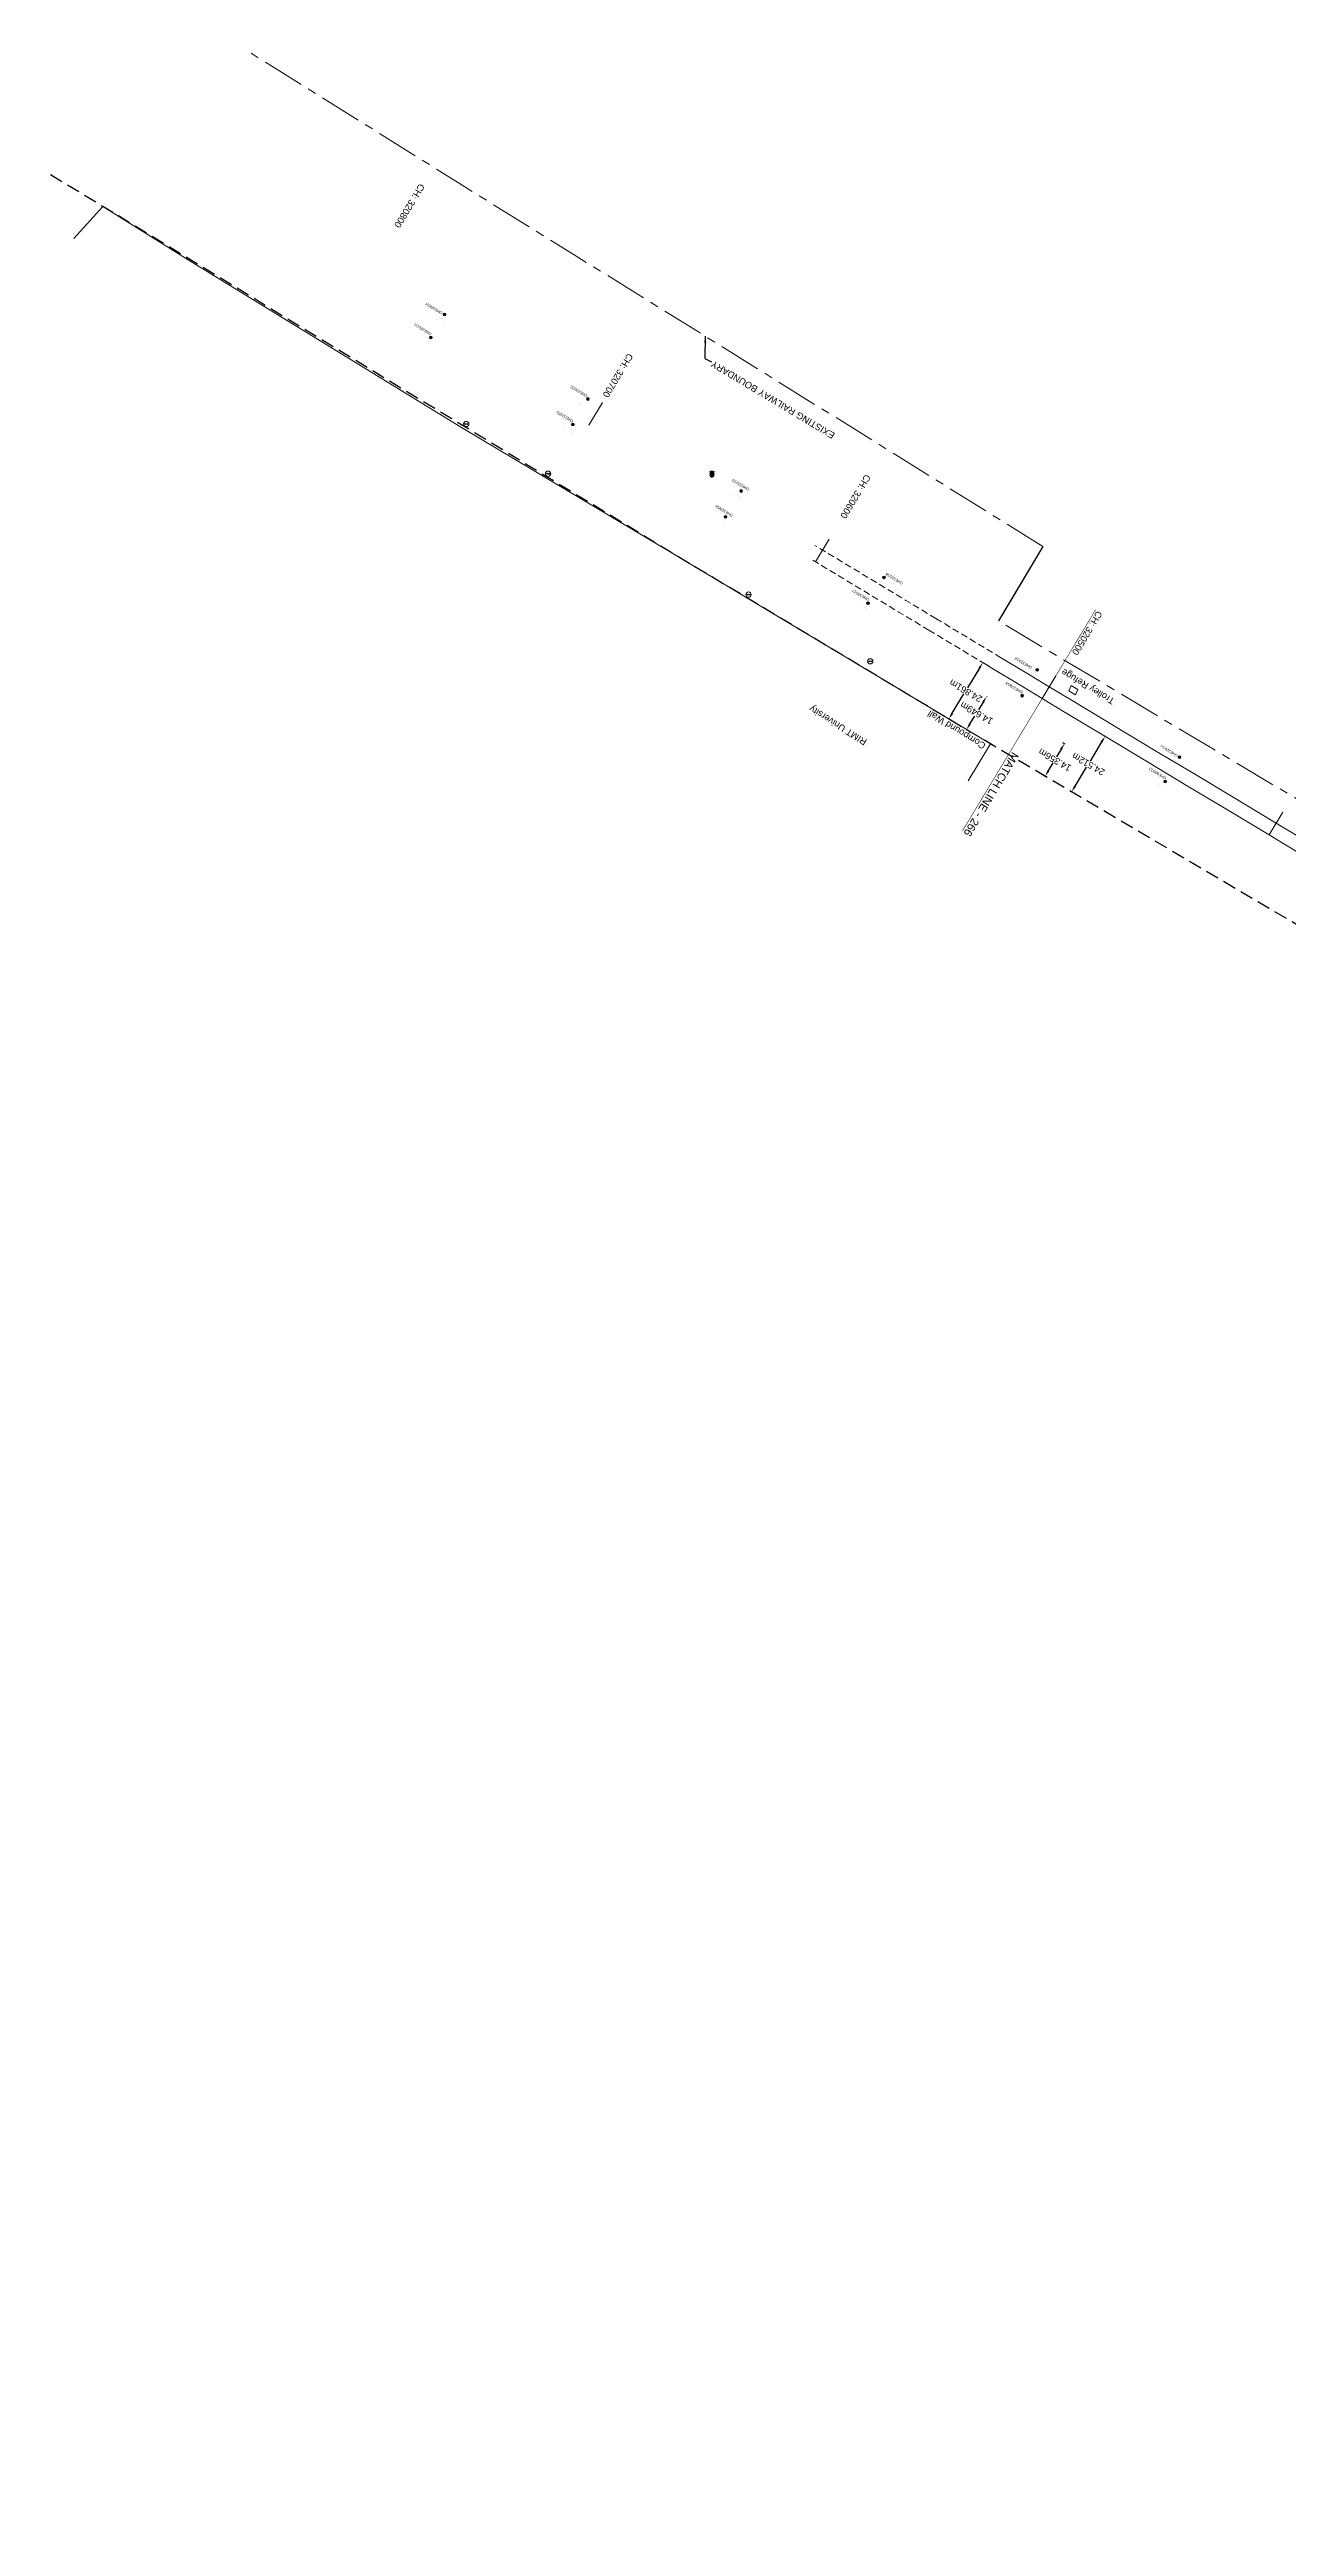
# Model space of a CAD drawing. Header units: metres. Extents: x 627609 to 629392, y 3390160 to 3391722.
# Drawn here: x 627609 to 628077, y 3390786 to 3391722 of the extents above; entities that cross this region are included whole.
import ezdxf

# ---------------------------------------------------------------- set-up
doc = ezdxf.new("R2010")
doc.units = ezdxf.units.M
doc.header["$MEASUREMENT"] = 0
for name, pattern in [('CENTER', [50.8, 31.75, -6.35, 6.35, -6.35]), ('DASHED', [0.75, 0.5, -0.25]), ('PHANTOM2', [1.25, 0.625, -0.125, 0.125, -0.125, 0.125, -0.125])]:
    doc.linetypes.add(name, pattern=pattern)
doc.layers.get('Defpoints').update_dxf_attribs({"lineweight": 0})
for name, color, linetype, lineweight in [('Bounary Dim', 10, 'Continuous', 13), ('Compound Wall', 251, 'Continuous', 0), ('Electric Pole', 251, 'Continuous', 0), ('Existing Chainage', 7, 'Continuous', 0), ('Existing IR Track', 143, 'Continuous', 0), ('Existing Railway Boundary', 7, 'CENTER', 0), ('MATCH LINE', 7, 'Continuous', 0), ('OHE MAST', 8, 'Continuous', 0), ('OHE MAST TEXT', 8, 'Continuous', 0), ('Sign Board', 251, 'Continuous', 0), ('Text', 251, 'Continuous', 0), ('Text1', 251, 'Continuous', 0), ('Trolley Stand', 7, 'Continuous', 0)]:
    doc.layers.add(name, color=color, linetype=linetype, lineweight=lineweight)
doc.layers.add('DFC bounday', color=6, linetype='DASHED')
doc.styles.get("Standard").update_dxf_attribs({"font": 'arial.ttf'})
doc.styles.add('Style-Arial', font='arial.ttf')
doc.styles.add('Text', font='arial.ttf', dxfattribs={"height": 2})
doc.dimstyles.new('ISO-25', dxfattribs={"dimtxt": 2.5, "dimasz": 2.5, "dimexe": 1.25, "dimexo": 0.625, "dimtad": 1, "dimtxsty": 'Standard', "dimcen": 2.5, "dimadec": 0, "dimazin": 0, "dimtfac": 1, "dimtmove": 0, "dimatfit": 3, "dimfxl": 1, "dimarcsym": 0})
doc.dimstyles.get("Standard").update_dxf_attribs({"dimtxt": 2.5, "dimasz": 0.18, "dimexe": 0.18, "dimexo": 0.0625, "dimgap": 0.09, "dimtad": 0, "dimtih": 1, "dimtoh": 1, "dimdec": 3, "dimzin": 0, "dimdsep": 46, "dimtxsty": 'Standard', "dimcen": 0.09, "dimadec": 0, "dimazin": 0, "dimtfac": 1, "dimtdec": 3, "dimtofl": 0, "dimtmove": 0, "dimatfit": 3, "dimfxl": 1, "dimtolj": 1, "dimtzin": 0, "dimarcsym": 0})

# ---------------------------------------------------------------- blocks, each defined once
blk = doc.blocks.new('EP')
at = {"extrusion": (0, 0, -1)}
blk.add_hatch(color=8, dxfattribs=at).paths.add_polyline_path([(-0.31, -0.24), (-0.94, -0.01), (-0.41, -0.1), (-0.43, 0.15), (0.21, -0.05), (0.21, 0.16), (0.93, -0.01), (0.31, 0.07), (0.31, -0.19), (-0.31, 0)])
at = {"color": 8}
for p, q in [((-0.93, -0.01), (-0.21, 0.16)), ((-0.31, 0.07), (-0.93, -0.01)), ((-0.31, -0.19), (-0.31, 0.07)), ((0.31, 0), (-0.31, -0.19)), ((-0.21, 0.16), (-0.21, -0.05)), ((-0.21, -0.05), (0.43, 0.15)), ((0.31, -0.24), (0.31, 0)), ((0.43, 0.15), (0.41, -0.1)), ((0.94, -0.01), (0.31, -0.24)), ((0.41, -0.1), (0.94, -0.01))]:
    blk.add_line(p, q, dxfattribs=at)
blk.add_circle((0, 0), 1, dxfattribs=at)
blk = doc.blocks.new('SIG')
for color, points in [(1, [(-0.22, 0.42, 0.180295), (-0.01, 0.33, -0.00255), (0.01, 0.33, -0.00255), (0.02, 0.33, 0.180295), (0.23, 0.42, -0.002654), (0.25, 0.44, 0.184495), (0.33, 0.65, 1.000001), (-0.32, 0.65, 0.184495), (-0.24, 0.44, -0.002654)]), (2, [(0.23, -0.23, -0.002654), (0.25, -0.21, 0.184495), (0.33, 0.01, 1.000001), (-0.32, 0.01, 0.184495), (-0.24, -0.21, -0.002654), (-0.22, -0.23, 0.180295), (-0.01, -0.32, -0.00255), (0.01, -0.32, -0.00255), (0.02, -0.32, 0.180295)]), (3, [(0.23, -0.88, -0.002654), (0.25, -0.86, 0.184495), (0.33, -0.64, 1.000001), (-0.32, -0.64, 0.184495), (-0.24, -0.86, -0.002654), (-0.22, -0.88, 0.395599)])]:
    blk.add_hatch(color=color).paths.add_polyline_path(points)
for p, q in [((-0.31, 0.98), (-0.32, -0.9)), ((0.33, -0.9), (0.32, 0.98))]:
    blk.add_line(p, q)
at = {"flags": 128}
for points in [[(-0.31, 0.98), (-0.81, 0.98, 0.198758), (-0.42, 0.41, 0.003814), (-0.31, 0.39)], [(-0.31, 0.33), (-0.81, 0.33, 0.198758), (-0.42, -0.23, 0.003727), (-0.32, -0.26)], [(0.32, 0.98), (0.82, 0.98, -0.198758), (0.44, 0.41, -0.003814), (0.32, 0.39)], [(0.32, 0.33), (0.82, 0.33, -0.198758), (0.44, -0.23, -0.003727), (0.33, -0.26)], [(-0.32, -0.32), (-0.81, -0.32, 0.198758), (-0.42, -0.88, 0.003639), (-0.32, -0.9)], [(0.33, -0.32), (0.82, -0.32, -0.198758), (0.44, -0.88, -0.003639), (0.33, -0.9)]]:
    blk.add_lwpolyline(points, format="xyb", dxfattribs=at)
for centre, radius, start, end in [((0.01, 0.91), 0.324, 12.40488, 167.59512), ((0.01, 0.81), 0.357, 27.75781, 152.24219), ((0.01, -0.9), 0.324, 181.45715, 358.54285)]:
    blk.add_arc(centre, radius, start, end)
blk = doc.blocks.new('OHE MAST')
h = blk.add_hatch(color=256)
edge = h.paths.add_edge_path()
edge.add_arc((0, 0), 0.514, 0, 360)
at = {"const_width": 0.01, "flags": 128}
for points in [[(1.5, 3.5), (1.5, 2), (-1.5, 2), (-1.5, 3.5)], [(0, 2), (0, 0)]]:
    blk.add_lwpolyline(points, dxfattribs=at)
blk.add_circle((0, 0), 0.514)
blk = doc.blocks.new('*D267')
at = {"layer": 'Bounary Dim', "color": 0, "lineweight": -2, "transparency": 16777216}
for p, q in [((627986.08, 3391449.15), (627987.78, 3391452.03)), ((627990.84, 3391457.21), (627989.14, 3391454.33)), ((627991.37, 3391459.8), (627992.26, 3391459.27)), ((627984.08, 3391447.43), (627984.97, 3391446.91))]:
    blk.add_line(p, q, dxfattribs=at)
at = {"layer": 'Bounary Dim', "color": 0, "transparency": 16777216}
for points in [[(627990.48, 3391457.42), (627991.2, 3391457), (627992.11, 3391459.36)], [(627985.72, 3391449.36), (627986.44, 3391448.94), (627984.81, 3391447)]]:
    blk.add_solid(points, dxfattribs=at)
at = {"layer": 'Defpoints', "color": 0, "transparency": 16777216}
for p in [(627991.32, 3391459.83), (627984.02, 3391447.46), (627984.81, 3391447)]:
    blk.add_point(p, dxfattribs=at)
at = {"layer": 'Bounary Dim', "color": 0, "transparency": 16777216, "insert": (627988.46, 3391453.18), "char_height": 2.5, "attachment_point": 5, "rotation": 150}
blk.add_mtext('\\A1;14.356m', dxfattribs=at)
blk = doc.blocks.new('*D268')
at = {"layer": 'Bounary Dim', "color": 0, "lineweight": -2, "transparency": 16777216}
for p, q in [((627956.39, 3391466.76), (627958.19, 3391469.74)), ((627961.38, 3391475.02), (627959.58, 3391472.04)), ((627962.73, 3391477.12), (627962.83, 3391477.06)), ((627955.15, 3391464.59), (627955.25, 3391464.53))]:
    blk.add_line(p, q, dxfattribs=at)
at = {"layer": 'Bounary Dim', "color": 0, "transparency": 16777216}
for points in [[(627961.03, 3391475.23), (627961.74, 3391474.8), (627962.68, 3391477.16)], [(627956.03, 3391466.98), (627956.74, 3391466.55), (627955.09, 3391464.62)]]:
    blk.add_solid(points, dxfattribs=at)
at = {"layer": 'Defpoints', "color": 0, "transparency": 16777216}
for p in [(627962.68, 3391477.16), (627962.68, 3391477.16), (627955.09, 3391464.62)]:
    blk.add_point(p, dxfattribs=at)
at = {"layer": 'Bounary Dim', "color": 0, "transparency": 16777216, "insert": (627958.89, 3391470.89), "char_height": 2.5, "attachment_point": 5, "rotation": 150}
blk.add_mtext('\\A1;14.649m', dxfattribs=at)
blk = doc.blocks.new('*D260')
at = {"layer": 'Bounary Dim', "color": 0, "lineweight": -2, "transparency": 16777216}
for p, q in [((628007.45, 3391462.09), (628007.61, 3391462)), ((628006.16, 3391459.96), (628001.82, 3391452.75)), ((627996.09, 3391443.24), (628000.43, 3391450.45)), ((627994.8, 3391441.1), (627994.95, 3391441.01))]:
    blk.add_line(p, q, dxfattribs=at)
at = {"layer": 'Bounary Dim', "color": 0, "transparency": 16777216}
for points in [[(628005.8, 3391460.17), (628006.52, 3391459.74), (628007.45, 3391462.1)], [(627995.73, 3391443.46), (627996.45, 3391443.03), (627994.8, 3391441.1)]]:
    blk.add_solid(points, dxfattribs=at)
at = {"layer": 'Defpoints', "color": 0, "transparency": 16777216}
for p in [(628007.4, 3391462.13), (628007.45, 3391462.1), (627994.75, 3391441.13)]:
    blk.add_point(p, dxfattribs=at)
at = {"layer": 'Bounary Dim', "color": 0, "transparency": 16777216, "insert": (628001.13, 3391451.6), "char_height": 2.5, "attachment_point": 5, "rotation": 150}
blk.add_mtext('\\A1;24.512m', dxfattribs=at)
blk = doc.blocks.new('*D261')
at = {"layer": 'Bounary Dim', "color": 0, "lineweight": -2, "transparency": 16777216}
for p, q in [((627963.77, 3391488.41), (627961.08, 3391490.03)), ((627959.95, 3391487.79), (627955.51, 3391480.43)), ((627949.7, 3391470.78), (627954.13, 3391478.14)), ((627950.95, 3391467.11), (627948.26, 3391468.73))]:
    blk.add_line(p, q, dxfattribs=at)
at = {"layer": 'Bounary Dim', "color": 0, "transparency": 16777216}
for points in [[(627959.59, 3391488.01), (627960.3, 3391487.58), (627961.23, 3391489.93)], [(627949.34, 3391470.99), (627950.06, 3391470.56), (627948.41, 3391468.63)]]:
    blk.add_solid(points, dxfattribs=at)
at = {"layer": 'Defpoints', "color": 0, "transparency": 16777216}
for p in [(627961.23, 3391489.93), (627963.83, 3391488.37), (627951.01, 3391467.07)]:
    blk.add_point(p, dxfattribs=at)
at = {"layer": 'Bounary Dim', "color": 0, "transparency": 16777216, "insert": (627954.82, 3391479.28), "char_height": 2.5, "attachment_point": 5, "rotation": 150}
blk.add_mtext('\\A1;24.861m', dxfattribs=at)

msp = doc.modelspace()

# ---------------------------------------------------------------- linework, layer by layer
msp.add_lwpolyline([(627983.97, 3391533.8144), (627967.1915, 3391505.704)])
at = {"layer": 'Compound Wall', "flags": 128}
for points in [[(627617.7841, 3391650.179), (627628.8138, 3391662.2153), (627661.961, 3391641.4834), (627764.9716, 3391578.4205), (627842.8937, 3391531.9115), (627964.1476, 3391459.1923)], [(627964.1476, 3391459.1923), (627955.6948, 3391445.224)]]:
    msp.add_lwpolyline(points, dxfattribs=at)
at = {"layer": 'DFC bounday', "color": 0, "ltscale": 10, "flags": 128}
msp.add_lwpolyline([(628955.3903, 3390792.7231), (628931.5933, 3390806.5004), (628894.0251, 3390836.9955), (628805.3605, 3390890.9758), (628763.1272, 3390916.9343), (628721.4077, 3390942.8333), (628634.7683, 3390998.5313), (628587.091, 3391026.3426), (628541.4721, 3391053.7252), (628498.5869, 3391079.4164), (628461.1936, 3391101.0466), (628391.2271, 3391146.4682), (628362.6237, 3391162.4973), (628324.6397, 3391185.7049), (628291.5767, 3391211.6933), (628254.0781, 3391235.9403), (628157.3612, 3391308.2767), (628174.1002, 3391326.9143), (628137.357, 3391356.9761), (627964.1476, 3391459.1923), (627842.8937, 3391531.9115), (627628.8138, 3391662.2153), (627608.6309, 3391674.439)], dxfattribs=at)
at = {"layer": 'Existing Chainage', "linetype": 'Continuous', "lineweight": 13, "flags": 128}
for points in [[(627817.5578, 3391588.1676), (627812.3942, 3391579.6038)], [(627903.2016, 3391536.5541), (627898.043, 3391527.9874)], [(627988.8688, 3391484.968), (627983.7102, 3391476.4012)], [(628074.5584, 3391433.4096), (628069.3956, 3391424.8454)]]:
    msp.add_lwpolyline(points, dxfattribs=at)
at = {"layer": 'Existing IR Track', "color": 88, "linetype": 'DASHED', "ltscale": 5, "flags": 128}
for points in [[(627940.8738, 3391502.1919), (627929.5616, 3391508.9923), (627912.9676, 3391519.0002), (627896.1762, 3391529.1116)], [(627943.5348, 3391506.6108), (627932.196, 3391513.4411), (627915.6398, 3391523.4448), (627899.0489, 3391533.4695), (627897.8002, 3391534.22)], [(627940.8738, 3391502.1919), (627964.0395, 3391488.2463)], [(627943.5348, 3391506.6108), (627966.699, 3391492.6628)]]:
    msp.add_lwpolyline(points, dxfattribs=at)
at = {"layer": 'Existing IR Track', "flags": 128}
for points in [[(628085.9654, 3391420.9774), (628070.8242, 3391430.0598), (628055.8171, 3391439.0617), (628040.9366, 3391447.9908), (628026.3085, 3391456.7686), (628010.6321, 3391466.2163), (627995.034, 3391475.6167), (627986.3733, 3391480.8263), (627978.9549, 3391485.2886), (627966.699, 3391492.6628)], [(628083.2511, 3391416.4928), (628068.1459, 3391425.5987), (628053.0385, 3391434.706), (628038.2739, 3391443.5624), (628023.5124, 3391452.4169), (628007.9701, 3391461.7843), (627992.4257, 3391471.153), (627983.7092, 3391476.4018), (627976.2971, 3391480.8651), (627964.0395, 3391488.2463)]]:
    msp.add_lwpolyline(points, dxfattribs=at)
at = {"layer": 'Existing Railway Boundary', "ltscale": 0.5, "flags": 128}
for points in [[(627983.97, 3391533.8144), (627853.8026, 3391614.8633), (627807.8709, 3391643.3648), (627763.2098, 3391671.1424), (627729.391, 3391692.3162), (627682.5352, 3391721.5606)], [(629156.7971, 3390785.7736), (629118.8139, 3390808.3654), (628965.585, 3390910.1915), (628860.4585, 3390972.4254), (628805.8587, 3391007.2721), (628698.6241, 3391069.4447), (628562.2135, 3391152.4313), (628378.3014, 3391261.9076), (628246.7992, 3391338.8997), (628202.7811, 3391365.0852), (627967.1915, 3391505.704)]]:
    msp.add_lwpolyline(points, dxfattribs=at)
at = {"layer": 'MATCH LINE', "linetype": 'PHANTOM2', "ltscale": 15, "const_width": 0.2}
msp.add_lwpolyline([(628003.8792, 3391509.8975), (627953.5845, 3391426.3745)], dxfattribs=at)
at = {"layer": 'Trolley Stand'}
msp.add_3dface([(627997.2042, 3391479.8005), (627996.2707, 3391477.7053), (627993.7551, 3391479.2475), (627994.6927, 3391481.3518)], dxfattribs=at)

# ---------------------------------------------------------------- block references
at = {"layer": 'Electric Pole'}
for p in [(627766.0971, 3391580.1059), (627796.9949, 3391561.3062), (627872.7153, 3391515.6498), (627918.7376, 3391490.4278)]:
    msp.add_blockref('EP', p, dxfattribs=at)
at = {"layer": 'OHE MAST', "color": 2, "rotation": 149.0208306544455}
for p in [(627757.9102, 3391621.4397), (627752.7441, 3391612.7919), (627812.0611, 3391589.5281), (627806.3083, 3391579.9358), (627869.9557, 3391554.7794), (627864.0531, 3391545.0046), (627923.9198, 3391522.147), (627917.878, 3391512.4271), (627981.8312, 3391487.1825), (627976.0975, 3391477.4599), (628035.5421, 3391454.1966), (628030.1048, 3391445.0001)]:
    msp.add_blockref('OHE MAST', p, dxfattribs=at)
at = {"layer": 'Sign Board'}
msp.add_blockref('SIG', (627858.9132, 3391561.1144), dxfattribs=at)

# ---------------------------------------------------------------- texts
at = {"layer": 'Existing Chainage', "lineweight": 0, "char_height": 2.5, "attachment_point": 6, "line_spacing_factor": 0.6, "style": 'Style-Arial'}
for s, insert, rotation in [('CH: 320800', (627739.848, 3391654.5457), 238.9287555), ('CH: 320700', (627818.5789, 3391590.4296), 238.9122425), ('CH: 320600', (627908.3603, 3391544.7042), 238.944868), ('CH: 320500', (627995.8677, 3391493.118), 238.9450454)]:
    msp.add_mtext(s, dxfattribs=dict(at, insert=insert, rotation=rotation))
at = {"layer": 'Existing Railway Boundary', "linetype": 'Continuous', "ltscale": 5}
msp.add_text('EXISTING RAILWAY BOUNDARY', height=2.5, rotation=149, dxfattribs=at).set_placement((627905.5983, 3391576.4808))
at = {"layer": 'MATCH LINE', "linetype": 'Continuous'}
msp.add_text('MATCH LINE - 266', height=3, rotation=239.0346667, dxfattribs=at).set_placement((627972.4278, 3391456.4234))
at = {"layer": 'OHE MAST TEXT'}
for s, p in [('OHE320/24', (627757.2288, 3391622.2467)), ('OHE320/23', (627753.1083, 3391614.3881)), ('OHE320/22', (627812.0097, 3391590.9484)), ('OHE320/21', (627806.6884, 3391581.406)), ('OHE320/20', (627873.1366, 3391555.6631)), ('OHE320/19', (627866.9056, 3391545.7954)), ('OHE320/17', (627918.4864, 3391513.9498)), ('OHE320/18', (627931.1644, 3391520.1883)), ('OHE320/16', (627979.9377, 3391488.3593)), ('OHE320/15', (627976.4355, 3391479.0114)), ('OHE320/14', (628035.0083, 3391455.1235)), ('OHE320/13', (628030.6311, 3391446.5958))]:
    msp.add_text(s, height=1, rotation=149, dxfattribs=at).set_placement(p)
at = {"layer": 'Text'}
for s, rotation, p in [('RIMT University', 147.8507528, (627917.7203, 3391460.6475)), ('Compound Wall', 148.7684146, (627962.6056, 3391459.1978))]:
    msp.add_text(s, height=2.5, rotation=rotation, dxfattribs=at).set_placement(p)
at = {"layer": 'Text1', "style": 'Text'}
msp.add_text('Trolley Refuge', height=2.5, rotation=149.3383277, dxfattribs=at).set_placement((628011.3642, 3391476.1427))

# ---------------------------------------------------------------- dimensions: what is measured, and where the dimension line sits
at = {"layer": 'Bounary Dim', "color": 7}
for p1, p2, distance, picture, middle in [((627951.0052, 3391467.0742), (627963.8275, 3391488.3739), 3.0263, '*D261', (627954.8236, 3391479.2848)), ((627994.74856, 3391441.13376), (628007.40137, 3391462.1271), -0.0595, '*D260', (628001.12592, 3391451.59972))]:
    dim = msp.add_aligned_dim(p1=p1, p2=p2, distance=distance, dimstyle='Standard', override={"dimasz": 2.5, "dimdsep": 0, "dimpost": 'm'}, dxfattribs=at)
    dim.commit()
    dim.dimension.update_dxf_attribs({"geometry": picture, "text_midpoint": middle, "text_rotation": 150})
at = {"layer": 'Bounary Dim'}
for p1, p2, distance, picture, middle in [((627955.0935, 3391464.6223), (627962.6767, 3391477.1561), 0, '*D268', (627958.8851, 3391470.8892)), ((627991.3185, 3391459.8272), (627984.0223, 3391447.4636), 0.9169, '*D267', (627988.4601, 3391453.1794))]:
    dim = msp.add_aligned_dim(p1=p1, p2=p2, distance=distance, dimstyle='Standard', override={"dimtxt": 2.5, "dimasz": 2.5, "dimdsep": 0, "dimpost": 'm'}, dxfattribs=at)
    dim.commit()
    dim.dimension.update_dxf_attribs({"geometry": picture, "text_midpoint": middle, "text_rotation": 150})

# ---------------------------------------------------------------- leaders
at = {"layer": 'Existing Railway Boundary', "linetype": 'Continuous', "ltscale": 5}
msp.add_leader([(627856.3899, 3391613.2523), (627856.2404, 3391604.8723), (627858.6918, 3391603.5133)], dimstyle='ISO-25', override={"dimtxt": 0.5, "dimtad": 0}, dxfattribs=at)

doc.saveas('drawing.dxf')
